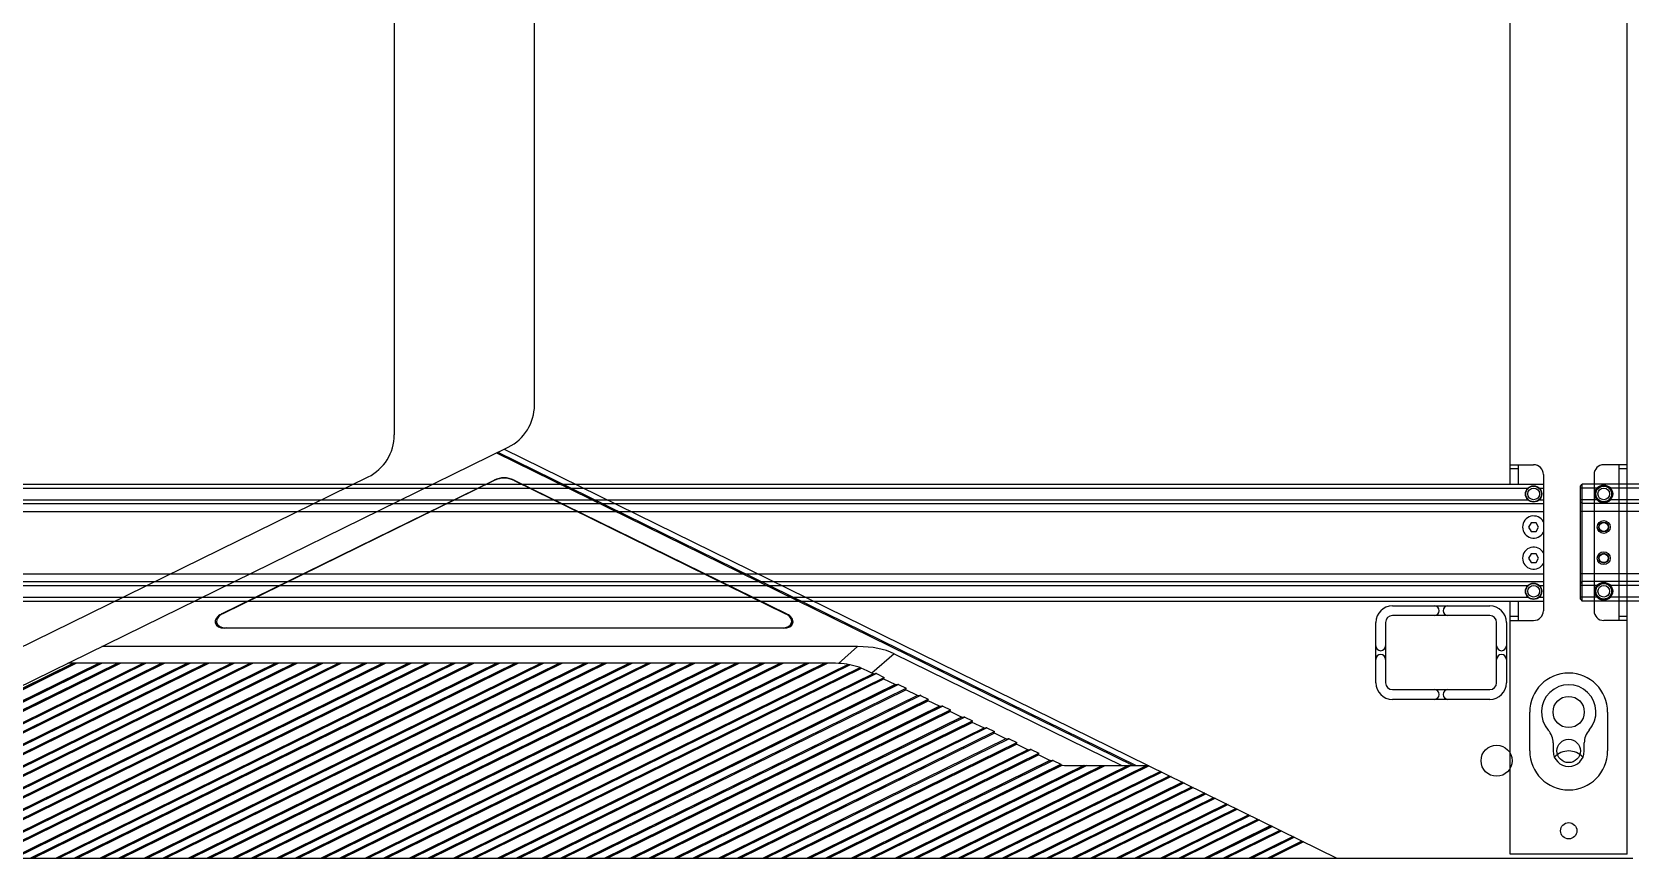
# Model space of a CAD drawing. Header units: millimetres. Extents: x 710 to 26878, y 589 to 5187.
# Drawn here: x 16193.9 to 16604.2, y 2250.1 to 2462.2 of the extents above; entities that cross this region are included whole.
import ezdxf

# ---------------------------------------------------------------- set-up
doc = ezdxf.new("R2010")
doc.units = ezdxf.units.MM
doc.layers.add('02___PRT_ALL_AXES', color=7, linetype='Continuous')

# ---------------------------------------------------------------- blocks, each defined once
blk = doc.blocks.new('6RYFH')
at = {"color": 7, "linetype": 'Continuous'}
for p, q in [((11754.62, 2001.68), (11754.62, 2114.25)), ((11718.62, 2106.6), (11718.62, 1994.03)), ((11583.28, 1910.06), (11747.91, 1990.91)), ((11746.83, 1990.38), (11960.62, 1885.39)), ((11744.84, 1989.4), (11908.29, 1909.14)), ((11745.24, 1989.6), (11909.08, 1909.14)), ((11512.62, 1885.39), (11711.91, 1983.26)), ((11674.26, 1948.06), (11744.27, 1982.44)), ((11744.27, 1982.35), (11674.61, 1948.14)), ((11744.27, 1982.35), (11744.27, 1982.44)), ((11749.38, 1982.35), (11749.38, 1982.44)), ((11749.38, 1982.44), (11819.4, 1948.06)), ((11749.38, 1982.35), (11819.05, 1948.14)), ((11974.87, 1950.14), (11999.87, 1950.14)), ((11674.61, 1948.14), (11674.26, 1948.06)), ((11819.05, 1948.14), (11819.4, 1948.06)), ((11970.62, 1930.39), (11970.62, 1945.89)), ((11973.12, 1945.89), (11973.12, 1930.39)), ((11999.87, 1947.64), (11974.87, 1947.64)), ((12001.62, 1930.39), (12001.62, 1945.89)), ((12004.12, 1945.89), (12004.12, 1930.39)), ((11675.46, 1944.47), (11675.11, 1944.39)), ((11818.55, 1944.39), (11675.11, 1944.39)), ((11675.46, 1944.47), (11818.2, 1944.47)), ((11818.2, 1944.47), (11818.55, 1944.39)), ((11837.59, 1939.68), (11643.58, 1939.68)), ((11832.69, 1935.37), (11837.59, 1939.68)), ((11846.96, 1937.86), (11841.26, 1932.86)), ((11846.96, 1937.86), (11905.45, 1909.14)), ((11534.41, 1885.39), (11636.23, 1935.39)), ((11535.09, 1885.39), (11636.91, 1935.39)), ((11535.16, 1885.39), (11636.98, 1935.39)), ((11642.88, 1935.39), (11541.06, 1885.39)), ((11642.95, 1935.39), (11541.14, 1885.39)), ((11643.63, 1935.39), (11541.82, 1885.39)), ((11545.75, 1885.39), (11647.57, 1935.39)), ((11546.43, 1885.39), (11648.25, 1935.39)), ((11546.51, 1885.39), (11648.33, 1935.39)), ((11654.22, 1935.39), (11552.41, 1885.39)), ((11654.3, 1935.39), (11552.48, 1885.39)), ((11654.98, 1935.39), (11553.16, 1885.39)), ((11557.1, 1885.39), (11658.92, 1935.39)), ((11557.78, 1885.39), (11659.6, 1935.39)), ((11557.85, 1885.39), (11659.67, 1935.39)), ((11665.57, 1935.39), (11563.75, 1885.39)), ((11665.64, 1935.39), (11563.82, 1885.39)), ((11666.32, 1935.39), (11564.5, 1885.39)), ((11568.44, 1885.39), (11670.26, 1935.39)), ((11569.12, 1885.39), (11670.94, 1935.39)), ((11569.19, 1885.39), (11671.01, 1935.39)), ((11676.91, 1935.39), (11575.09, 1885.39)), ((11676.98, 1935.39), (11575.17, 1885.39)), ((11677.66, 1935.39), (11575.84, 1885.39)), ((11579.78, 1885.39), (11681.6, 1935.39)), ((11580.46, 1885.39), (11682.28, 1935.39)), ((11580.54, 1885.39), (11682.35, 1935.39)), ((11688.25, 1935.39), (11586.44, 1885.39)), ((11688.33, 1935.39), (11586.51, 1885.39)), ((11689.01, 1935.39), (11587.19, 1885.39)), ((11591.13, 1885.39), (11692.95, 1935.39)), ((11591.81, 1885.39), (11693.63, 1935.39)), ((11591.88, 1885.39), (11693.7, 1935.39)), ((11699.6, 1935.39), (11597.78, 1885.39)), ((11699.67, 1935.39), (11597.85, 1885.39)), ((11700.35, 1935.39), (11598.53, 1885.39)), ((11602.47, 1885.39), (11704.29, 1935.39)), ((11603.15, 1885.39), (11704.97, 1935.39)), ((11603.22, 1885.39), (11705.04, 1935.39)), ((11710.94, 1935.39), (11609.12, 1885.39)), ((11711.01, 1935.39), (11609.19, 1885.39)), ((11711.69, 1935.39), (11609.87, 1885.39)), ((11613.81, 1885.39), (11715.63, 1935.39)), ((11614.49, 1885.39), (11716.31, 1935.39)), ((11614.57, 1885.39), (11716.38, 1935.39)), ((11722.28, 1935.39), (11620.47, 1885.39)), ((11722.36, 1935.39), (11620.54, 1885.39)), ((11723.04, 1935.39), (11621.22, 1885.39)), ((11625.16, 1885.39), (11726.98, 1935.39)), ((11625.84, 1885.39), (11727.65, 1935.39)), ((11625.91, 1885.39), (11727.73, 1935.39)), ((11733.63, 1935.39), (11631.81, 1885.39)), ((11733.7, 1935.39), (11631.88, 1885.39)), ((11734.38, 1935.39), (11632.56, 1885.39)), ((11831.93, 1935.39), (11634.86, 1935.39)), ((11636.5, 1885.39), (11738.32, 1935.39)), ((11637.18, 1885.39), (11739, 1935.39)), ((11637.25, 1885.39), (11739.07, 1935.39)), ((11744.97, 1935.39), (11643.15, 1885.39)), ((11745.04, 1935.39), (11643.22, 1885.39)), ((11745.72, 1935.39), (11643.9, 1885.39)), ((11647.84, 1885.39), (11749.66, 1935.39)), ((11648.52, 1885.39), (11750.34, 1935.39)), ((11648.6, 1885.39), (11750.41, 1935.39)), ((11756.31, 1935.39), (11654.49, 1885.39)), ((11756.39, 1935.39), (11654.57, 1885.39)), ((11757.07, 1935.39), (11655.25, 1885.39)), ((11659.19, 1885.39), (11761, 1935.39)), ((11659.87, 1885.39), (11761.68, 1935.39)), ((11659.94, 1885.39), (11761.76, 1935.39)), ((11767.66, 1935.39), (11665.84, 1885.39)), ((11767.73, 1935.39), (11665.91, 1885.39)), ((11768.41, 1935.39), (11666.59, 1885.39)), ((11670.53, 1885.39), (11772.35, 1935.39)), ((11671.21, 1885.39), (11773.03, 1935.39)), ((11671.28, 1885.39), (11773.1, 1935.39)), ((11779, 1935.39), (11677.18, 1885.39)), ((11779.07, 1935.39), (11677.25, 1885.39)), ((11779.75, 1935.39), (11677.93, 1885.39)), ((11681.87, 1885.39), (11783.69, 1935.39)), ((11682.55, 1885.39), (11784.37, 1935.39)), ((11682.63, 1885.39), (11784.44, 1935.39)), ((11790.34, 1935.39), (11688.52, 1885.39)), ((11790.42, 1935.39), (11688.6, 1885.39)), ((11791.1, 1935.39), (11689.28, 1885.39)), ((11693.22, 1885.39), (11795.03, 1935.39)), ((11693.9, 1885.39), (11795.71, 1935.39)), ((11693.97, 1885.39), (11795.79, 1935.39)), ((11801.69, 1935.39), (11699.87, 1885.39)), ((11801.76, 1935.39), (11699.94, 1885.39)), ((11802.44, 1935.39), (11700.62, 1885.39)), ((11704.56, 1885.39), (11806.38, 1935.39)), ((11705.24, 1885.39), (11807.06, 1935.39)), ((11705.31, 1885.39), (11807.13, 1935.39)), ((11813.03, 1935.39), (11711.21, 1885.39)), ((11813.1, 1935.39), (11711.28, 1885.39)), ((11813.78, 1935.39), (11711.96, 1885.39)), ((11715.9, 1885.39), (11817.72, 1935.39)), ((11716.58, 1885.39), (11818.4, 1935.39)), ((11716.66, 1885.39), (11818.47, 1935.39)), ((11824.37, 1935.39), (11722.55, 1885.39)), ((11824.45, 1935.39), (11722.63, 1885.39)), ((11825.13, 1935.39), (11723.31, 1885.39)), ((11727.25, 1885.39), (11829.06, 1935.39)), ((11727.93, 1885.39), (11829.74, 1935.39)), ((11728, 1885.39), (11829.82, 1935.39)), ((11835.12, 1935.1), (11733.9, 1885.39)), ((11835.18, 1935.09), (11733.97, 1885.39)), ((11835.67, 1935), (11734.65, 1885.39)), ((11738.59, 1885.39), (11838.24, 1934.33)), ((11739.27, 1885.39), (11838.53, 1934.14)), ((11739.34, 1885.39), (11838.57, 1934.12)), ((11841.59, 1932.7), (11745.24, 1885.39)), ((11841.62, 1932.68), (11745.31, 1885.39)), ((11842.42, 1932.74), (11745.99, 1885.39)), ((11841.75, 1932.62), (11839.87, 1933.55)), ((11842.42, 1932.74), (11844.39, 1931.77)), ((11749.93, 1885.39), (11844.39, 1931.77)), ((11750.61, 1885.39), (11844.27, 1931.38)), ((11750.69, 1885.39), (11844.31, 1931.37)), ((11847.26, 1929.92), (11756.58, 1885.39)), ((11847.3, 1929.9), (11756.66, 1885.39)), ((11848.09, 1929.96), (11757.34, 1885.39)), ((11761.28, 1885.39), (11850.06, 1928.99)), ((11761.96, 1885.39), (11849.94, 1928.6)), ((11762.03, 1885.39), (11849.98, 1928.58)), ((11847.42, 1929.84), (11844.15, 1931.45)), ((11848.09, 1929.96), (11850.06, 1928.99)), ((11853.09, 1927.05), (11849.82, 1928.66)), ((11974.87, 1928.64), (11999.87, 1928.64)), ((11852.93, 1927.13), (11767.93, 1885.39)), ((11852.97, 1927.11), (11768, 1885.39)), ((11853.76, 1927.17), (11768.68, 1885.39)), ((11772.62, 1885.39), (11855.73, 1926.2)), ((11773.3, 1885.39), (11855.62, 1925.81)), ((11773.37, 1885.39), (11855.65, 1925.8)), ((11858.6, 1924.35), (11779.27, 1885.39)), ((11858.64, 1924.33), (11779.34, 1885.39)), ((11859.43, 1924.39), (11780.02, 1885.39)), ((11853.76, 1927.17), (11855.73, 1926.2)), ((11858.76, 1924.27), (11855.49, 1925.88)), ((11859.43, 1924.39), (11861.4, 1923.42)), ((11999.87, 1926.14), (11974.87, 1926.14)), ((11783.96, 1885.39), (11861.4, 1923.42)), ((11784.64, 1885.39), (11861.29, 1923.03)), ((11784.72, 1885.39), (11861.32, 1923.01)), ((11864.27, 1921.56), (11790.61, 1885.39)), ((11864.31, 1921.54), (11790.69, 1885.39)), ((11865.1, 1921.6), (11791.37, 1885.39)), ((11795.31, 1885.39), (11867.07, 1920.63)), ((11795.99, 1885.39), (11866.96, 1920.24)), ((11796.06, 1885.39), (11867, 1920.23)), ((11864.44, 1921.48), (11861.16, 1923.09)), ((11865.1, 1921.6), (11867.07, 1920.63)), ((11870.11, 1918.7), (11866.83, 1920.3)), ((11869.95, 1918.78), (11801.96, 1885.39)), ((11869.98, 1918.76), (11802.03, 1885.39)), ((11870.78, 1918.81), (11802.71, 1885.39)), ((11806.65, 1885.39), (11872.75, 1917.85)), ((11807.33, 1885.39), (11872.63, 1917.46)), ((11807.4, 1885.39), (11872.67, 1917.44)), ((11875.62, 1915.99), (11813.3, 1885.39)), ((11875.65, 1915.97), (11813.37, 1885.39)), ((11876.45, 1916.03), (11814.05, 1885.39)), ((11870.78, 1918.81), (11872.75, 1917.85)), ((11875.78, 1915.91), (11872.51, 1917.52)), ((11876.45, 1916.03), (11878.42, 1915.06)), ((11817.99, 1885.39), (11878.42, 1915.06)), ((11818.67, 1885.39), (11878.3, 1914.67)), ((11818.75, 1885.39), (11878.34, 1914.65)), ((11881.29, 1913.21), (11824.64, 1885.39)), ((11881.33, 1913.19), (11824.72, 1885.39)), ((11882.12, 1913.24), (11825.4, 1885.39)), ((11829.34, 1885.39), (11884.09, 1912.28)), ((11830.02, 1885.39), (11883.97, 1911.89)), ((11830.09, 1885.39), (11884.01, 1911.87)), ((11881.45, 1913.13), (11878.18, 1914.73)), ((11882.12, 1913.24), (11884.09, 1912.28)), ((11887.12, 1910.34), (11883.85, 1911.95)), ((11886.96, 1910.42), (11835.99, 1885.39)), ((11887, 1910.4), (11836.06, 1885.39)), ((11887.79, 1910.46), (11836.74, 1885.39)), ((11840.68, 1885.39), (11889.76, 1909.49)), ((11841.36, 1885.39), (11890.03, 1909.29)), ((11841.43, 1885.39), (11890.08, 1909.28)), ((11895.69, 1909.14), (11847.33, 1885.39)), ((11895.77, 1909.14), (11847.4, 1885.39)), ((11896.45, 1909.14), (11848.08, 1885.39)), ((11852.02, 1885.39), (11900.39, 1909.14)), ((11852.7, 1885.39), (11901.07, 1909.14)), ((11852.77, 1885.39), (11901.14, 1909.14)), ((11907.04, 1909.14), (11858.67, 1885.39)), ((11907.11, 1909.14), (11858.75, 1885.39)), ((11907.79, 1909.14), (11859.43, 1885.39)), ((11863.37, 1885.39), (11911.73, 1909.14)), ((11864.04, 1885.39), (11912.33, 1909.1)), ((11912.37, 1909.08), (11864.12, 1885.39)), ((11887.79, 1910.46), (11889.76, 1909.49)), ((11891.66, 1909.14), (11912.26, 1909.14)), ((11915.32, 1907.64), (11870.02, 1885.39)), ((11915.36, 1907.62), (11870.09, 1885.39)), ((11915.69, 1907.45), (11870.77, 1885.39)), ((11874.71, 1885.39), (11917.66, 1906.48)), ((11875.39, 1885.39), (11918, 1906.32)), ((11918.04, 1906.3), (11875.46, 1885.39)), ((11920.99, 1904.85), (11881.36, 1885.39)), ((11921.03, 1904.83), (11881.43, 1885.39)), ((11921.37, 1904.67), (11882.11, 1885.39)), ((11886.05, 1885.39), (11923.34, 1903.7)), ((11886.73, 1885.39), (11923.68, 1903.53)), ((11923.71, 1903.51), (11886.8, 1885.39)), ((11926.66, 1902.07), (11892.7, 1885.39)), ((11926.7, 1902.05), (11892.78, 1885.39)), ((11927.04, 1901.88), (11893.46, 1885.39)), ((11897.4, 1885.39), (11929.01, 1900.91)), ((11898.07, 1885.39), (11929.35, 1900.75)), ((11929.38, 1900.73), (11898.15, 1885.39)), ((11932.33, 1899.28), (11904.05, 1885.39)), ((11932.37, 1899.26), (11904.12, 1885.39)), ((11932.71, 1899.1), (11904.8, 1885.39)), ((11908.74, 1885.39), (11934.68, 1898.13)), ((11909.42, 1885.39), (11935.02, 1897.96)), ((11935.06, 1897.94), (11909.49, 1885.39)), ((11938, 1896.5), (11915.39, 1885.39)), ((11938.04, 1896.48), (11915.46, 1885.39)), ((11938.38, 1896.31), (11916.14, 1885.39)), ((11920.08, 1885.39), (11940.35, 1895.34)), ((11920.76, 1885.39), (11940.69, 1895.18)), ((11940.73, 1895.16), (11920.83, 1885.39)), ((11943.68, 1893.71), (11926.73, 1885.39)), ((11943.71, 1893.69), (11926.81, 1885.39)), ((11944.05, 1893.53), (11927.49, 1885.39)), ((11931.42, 1885.39), (11946.02, 1892.56)), ((11932.1, 1885.39), (11946.36, 1892.39)), ((11946.4, 1892.37), (11932.18, 1885.39)), ((11949.35, 1890.93), (11938.08, 1885.39)), ((11949.38, 1890.91), (11938.15, 1885.39)), ((11949.72, 1890.74), (11938.83, 1885.39)), ((11942.77, 1885.39), (11951.69, 1889.77)), ((11943.45, 1885.39), (11952.03, 1889.61)), ((11952.07, 1889.59), (11943.52, 1885.39)), ((11436.62, 1885.39), (12036.62, 1885.39))]:
    blk.add_line(p, q, dxfattribs=at)
for centre, radius in [((12020.12, 1912.89), 3), ((12001.62, 1910.39), 4)]:
    blk.add_circle(centre, radius, dxfattribs=at)
for centre, radius, start, end in [((11742.62, 2001.68), 12, 296.1543, 0), ((11706.62, 1994.03), 12, 296.1543, 0), ((11974.87, 1945.89), 4.25, 90, 180), ((11985.62, 1948.89), 1.25, 270, 90), ((11989.12, 1948.89), 1.25, 90, 270), ((11999.87, 1945.89), 4.25, 0, 90), ((11974.87, 1945.89), 1.75, 90, 180), ((11999.87, 1945.89), 1.75, 0, 90), ((11971.87, 1939.89), 1.25, 180, 0), ((11971.87, 1936.39), 1.25, 0, 180), ((12002.87, 1939.89), 1.25, 180, 0), ((12002.87, 1936.39), 1.25, 0, 180), ((11831.93, 1917.39), 18, 71.4761, 90), ((11831.93, 1917.39), 18, 63.8457, 69.3822), ((11974.87, 1930.39), 4.25, 180, 270), ((11974.87, 1930.39), 1.75, 180, 270), ((11985.62, 1927.39), 1.25, 270, 90), ((11989.12, 1927.39), 1.25, 90, 270), ((11999.87, 1930.39), 4.25, 270, 0), ((11999.87, 1930.39), 1.75, 270, 0), ((11891.66, 1918.14), 9, 257.6267, 270)]:
    blk.add_arc(centre, radius, start, end, dxfattribs=at)
for centre, major_axis, ratio, start_param, end_param in [((11746.83, 1976.77), (0, 6.26), 0.958217, -0.439814, 0.439814), ((11746.83, 1976.68), (0, 6.26), 0.958217, -0.439814, 0.439814), ((11675.71, 1946.46), (3.02, 0.7), 0.645172, 1.916386, 4.366799), ((11676.06, 1946.54), (-3.02, -0.7), 0.645172, -1.225206, 1.225206), ((11817.6, 1946.54), (3.02, -0.7), 0.645172, -1.225206, 1.225206), ((11817.95, 1946.46), (3.02, -0.7), 0.645172, -1.225206, 1.225206), ((11504.61, 1631.62), (345.95, 303.53), 0.152098, 0.063173, 0.171647), ((11499.24, 1626.9), (345.95, 303.53), 0.152098, 0.107438, 0.114438), ((11840.38, 1931.74), (2.07, 0.98), 0.130507, 0.103317, 0.78299), ((11842.35, 1930.77), (2.07, 0.98), 0.130507, -0.576357, 0.103317), ((11846.05, 1928.95), (2.07, 0.98), 0.130507, 0.103317, 0.78299), ((11848.02, 1927.99), (2.07, 0.98), 0.130507, -0.576357, 0.103317), ((11851.72, 1926.17), (2.07, 0.98), 0.130507, 0.103317, 0.78299), ((11853.69, 1925.2), (2.07, 0.98), 0.130507, -0.576357, 0.103317), ((11857.39, 1923.38), (2.07, 0.98), 0.130507, 0.103317, 0.78299), ((11859.36, 1922.42), (2.07, 0.98), 0.130507, -0.576357, 0.103317), ((11863.06, 1920.6), (2.07, 0.98), 0.130507, 0.103317, 0.78299), ((11865.03, 1919.63), (2.07, 0.98), 0.130507, -0.576357, 0.103317), ((11868.73, 1917.81), (2.07, 0.98), 0.130507, 0.103317, 0.78299), ((11870.7, 1916.84), (2.07, 0.98), 0.130507, -0.576357, 0.103317), ((11874.41, 1915.03), (2.07, 0.98), 0.130507, 0.103317, 0.78299), ((11876.37, 1914.06), (2.07, 0.98), 0.130507, -0.576357, 0.103317), ((11880.08, 1912.24), (2.07, 0.98), 0.130507, 0.103317, 0.78299), ((11882.05, 1911.27), (2.07, 0.98), 0.130507, -0.576357, 0.103317), ((11885.75, 1909.46), (2.07, 0.98), 0.130507, 0.103317, 0.78299), ((11887.72, 1908.49), (2.07, 0.98), 0.130507, -0.29501, 0.103317)]:
    blk.add_ellipse(centre, major_axis=major_axis, ratio=ratio, start_param=start_param, end_param=end_param, dxfattribs=at)
blk.add_open_spline([(11838.24, 1934.33), (11838.25, 1934.33), (11838.26, 1934.32), (11838.27, 1934.32), (11838.28, 1934.31), (11838.28, 1934.3), (11838.29, 1934.29), (11838.29, 1934.28), (11838.29, 1934.26), (11838.28, 1934.25), (11838.28, 1934.24), (11838.27, 1934.24)], degree=3, knots=[0, 0, 0, 0, 0.126258, 0.252416, 0.378065, 0.440847, 0.503376, 0.627544, 0.751631, 0.875774, 1, 1, 1, 1], dxfattribs=at)
blk = doc.blocks.new('*U76')
blk.add_blockref('6RYFH', (-11736.62, -2058.89))
blk = doc.blocks.new('*U77')
at = {"color": 0, "linetype": 'ByBlock', "lineweight": -2, "transparency": 16777216}
blk.add_blockref('*U76', (1200, 0), dxfattribs=at)
blk = doc.blocks.new('dfx')
at = {"color": 114, "linetype": 'Continuous', "lineweight": -3, "true_color": 0x139b48}
for p, q in [((13722.98, 8188.73), (13722.98, 8861.23)), ((13692.98, 8283.73), (13692.98, 8771.23)), ((13692.98, 8288.73), (13698.98, 8288.73)), ((13692.98, 8287.73), (13694.98, 8287.73)), ((13694.98, 8288.73), (13694.98, 8283.73)), ((13722.98, 8288.73), (13716.98, 8288.73)), ((13720.98, 8248.73), (13720.98, 8288.73)), ((13720.98, 8287.73), (13722.98, 8287.73)), ((13110.98, 8283.23), (13111.48, 8283.73)), ((13110.98, 8254.23), (13110.98, 8283.23)), ((13111.48, 8253.73), (13111.48, 8283.73)), ((13134.48, 8283.73), (13111.48, 8283.73)), ((13147.48, 8283.73), (13701.48, 8283.73)), ((13701.48, 8286.23), (13701.48, 8251.23)), ((13714.48, 8286.23), (13714.48, 8251.23)), ((13115.51, 8282.73), (13110.98, 8282.73)), ((13115.51, 8279.73), (13110.98, 8279.73)), ((13110.98, 8279.23), (13111.48, 8278.73)), ((13700.45, 8282.73), (13701.48, 8282.73)), ((13700.45, 8279.73), (13701.48, 8279.73)), ((13134.48, 8276.73), (13110.98, 8276.73)), ((13134.48, 8278.73), (13111.48, 8278.73)), ((13147.48, 8278.73), (13701.48, 8278.73)), ((13147.48, 8276.73), (13701.48, 8276.73)), ((13698.34, 8273.84), (13697.69, 8272.73)), ((13697.69, 8272.73), (13698.34, 8271.61)), ((13699.63, 8273.84), (13698.34, 8273.84)), ((13698.34, 8271.61), (13699.63, 8271.61)), ((13700.27, 8272.73), (13699.63, 8273.84)), ((13699.63, 8271.61), (13700.27, 8272.73)), ((13698.34, 8265.84), (13697.69, 8264.73)), ((13697.69, 8264.73), (13698.34, 8263.61)), ((13699.63, 8265.84), (13698.34, 8265.84)), ((13698.34, 8263.61), (13699.63, 8263.61)), ((13700.27, 8264.73), (13699.63, 8265.84)), ((13699.63, 8263.61), (13700.27, 8264.73)), ((13134.48, 8260.73), (13110.98, 8260.73)), ((13110.98, 8258.23), (13111.48, 8258.73)), ((13134.48, 8258.73), (13111.48, 8258.73)), ((13147.48, 8260.73), (13701.48, 8260.73)), ((13147.48, 8258.73), (13701.48, 8258.73)), ((13115.51, 8257.73), (13110.98, 8257.73)), ((13115.51, 8254.73), (13110.98, 8254.73)), ((13110.98, 8254.23), (13111.48, 8253.73)), ((13700.45, 8257.73), (13701.48, 8257.73)), ((13700.45, 8254.73), (13701.48, 8254.73)), ((13134.48, 8253.73), (13111.48, 8253.73)), ((13147.48, 8253.73), (13701.48, 8253.73)), ((13692.98, 8188.73), (13692.98, 8253.73)), ((13694.98, 8253.73), (13694.98, 8248.73)), ((13694.98, 8249.73), (13692.98, 8249.73)), ((13692.98, 8248.73), (13698.98, 8248.73)), ((13722.98, 8248.73), (13716.98, 8248.73)), ((13722.98, 8249.73), (13720.98, 8249.73)), ((13722.98, 8188.73), (13692.98, 8188.73))]:
    blk.add_line(p, q, dxfattribs=at)
for centre, radius in [((13698.98, 8281.23), 2), ((13716.98, 8281.23), 2.3), ((13716.98, 8281.23), 2), ((13698.98, 8281.23), 1.5), ((13716.98, 8281.23), 1.5), ((13116.98, 8272.73), 1.65), ((13116.98, 8272.73), 1.15), ((13116.98, 8264.73), 1.65), ((13116.98, 8264.73), 1.15), ((13716.98, 8256.23), 2.3), ((13698.98, 8256.23), 2), ((13698.98, 8256.23), 1.5), ((13716.98, 8256.23), 2), ((13716.98, 8256.23), 1.5)]:
    blk.add_circle(centre, radius, dxfattribs=at)
for centre, radius, start, end in [((13698.98, 8286.23), 2.5, 0, 90), ((13716.98, 8286.23), 2.5, 90, 180), ((13698.98, 8251.23), 2.5, 270, 0), ((13716.98, 8251.23), 2.5, 180, 270), ((13707.98, 8210.23), 5, 43.1308, 136.8692)]:
    blk.add_arc(centre, radius, start, end, dxfattribs=at)
at = {"layer": '02___PRT_ALL_AXES', "color": 114, "linetype": 'Continuous', "lineweight": -3, "true_color": 0x139b48}
for p, q in [((13130.51, 8282.73), (13118.45, 8282.73)), ((13130.51, 8279.73), (13118.45, 8279.73)), ((13151.45, 8282.73), (13697.51, 8282.73)), ((13151.45, 8279.73), (13697.51, 8279.73)), ((13130.51, 8257.73), (13118.45, 8257.73)), ((13130.51, 8254.73), (13118.45, 8254.73)), ((13151.45, 8257.73), (13697.51, 8257.73)), ((13151.45, 8254.73), (13697.51, 8254.73)), ((13697.98, 8215.23), (13697.98, 8225.23)), ((13717.98, 8225.23), (13717.98, 8215.23)), ((13703.98, 8217.29), (13703.98, 8215.23)), ((13711.98, 8215.23), (13711.98, 8217.29))]:
    blk.add_line(p, q, dxfattribs=at)
for centre, radius in [((13116.98, 8281.23), 2.1), ((13698.98, 8281.23), 2.1), ((13716.98, 8272.73), 1.25), ((13716.98, 8264.73), 1.25), ((13116.98, 8256.23), 2.1), ((13698.98, 8256.23), 2.1), ((13707.98, 8225.23), 4), ((13707.98, 8194.73), 2.1)]:
    blk.add_circle(centre, radius, dxfattribs=at)
for centre, radius, start, end in [((13698.98, 8272.73), 2.84, 28.0842, 331.9158), ((13698.98, 8264.73), 2.84, 28.0842, 331.9158), ((13707.98, 8225.23), 10, 0, 180), ((13707.98, 8225.23), 7, 318.5904, 221.4096), ((13698.98, 8217.29), 5, 0, 41.4096), ((13716.98, 8217.29), 5, 138.5904, 180), ((13707.98, 8215.23), 10, 180, 0), ((13707.98, 8215.23), 4, 180, 0)]:
    blk.add_arc(centre, radius, start, end, dxfattribs=at)
blk = doc.blocks.new('*U152')
blk.add_blockref('dfx', (-13416.98, -8530.48))
blk = doc.blocks.new('*U154')
at = {"color": 0, "linetype": 'ByBlock', "lineweight": -2, "transparency": 16777216}
for p in [(1200, 0), (1800, 0)]:
    blk.add_blockref('*U152', p, dxfattribs=at)

msp = doc.modelspace()

# ---------------------------------------------------------------- block references
for name, p in [('*U77', (15104.9439, 2423.5999)), ('*U154', (15097.4439, 2592.8499))]:
    msp.add_blockref(name, p)

doc.saveas('drawing.dxf')
